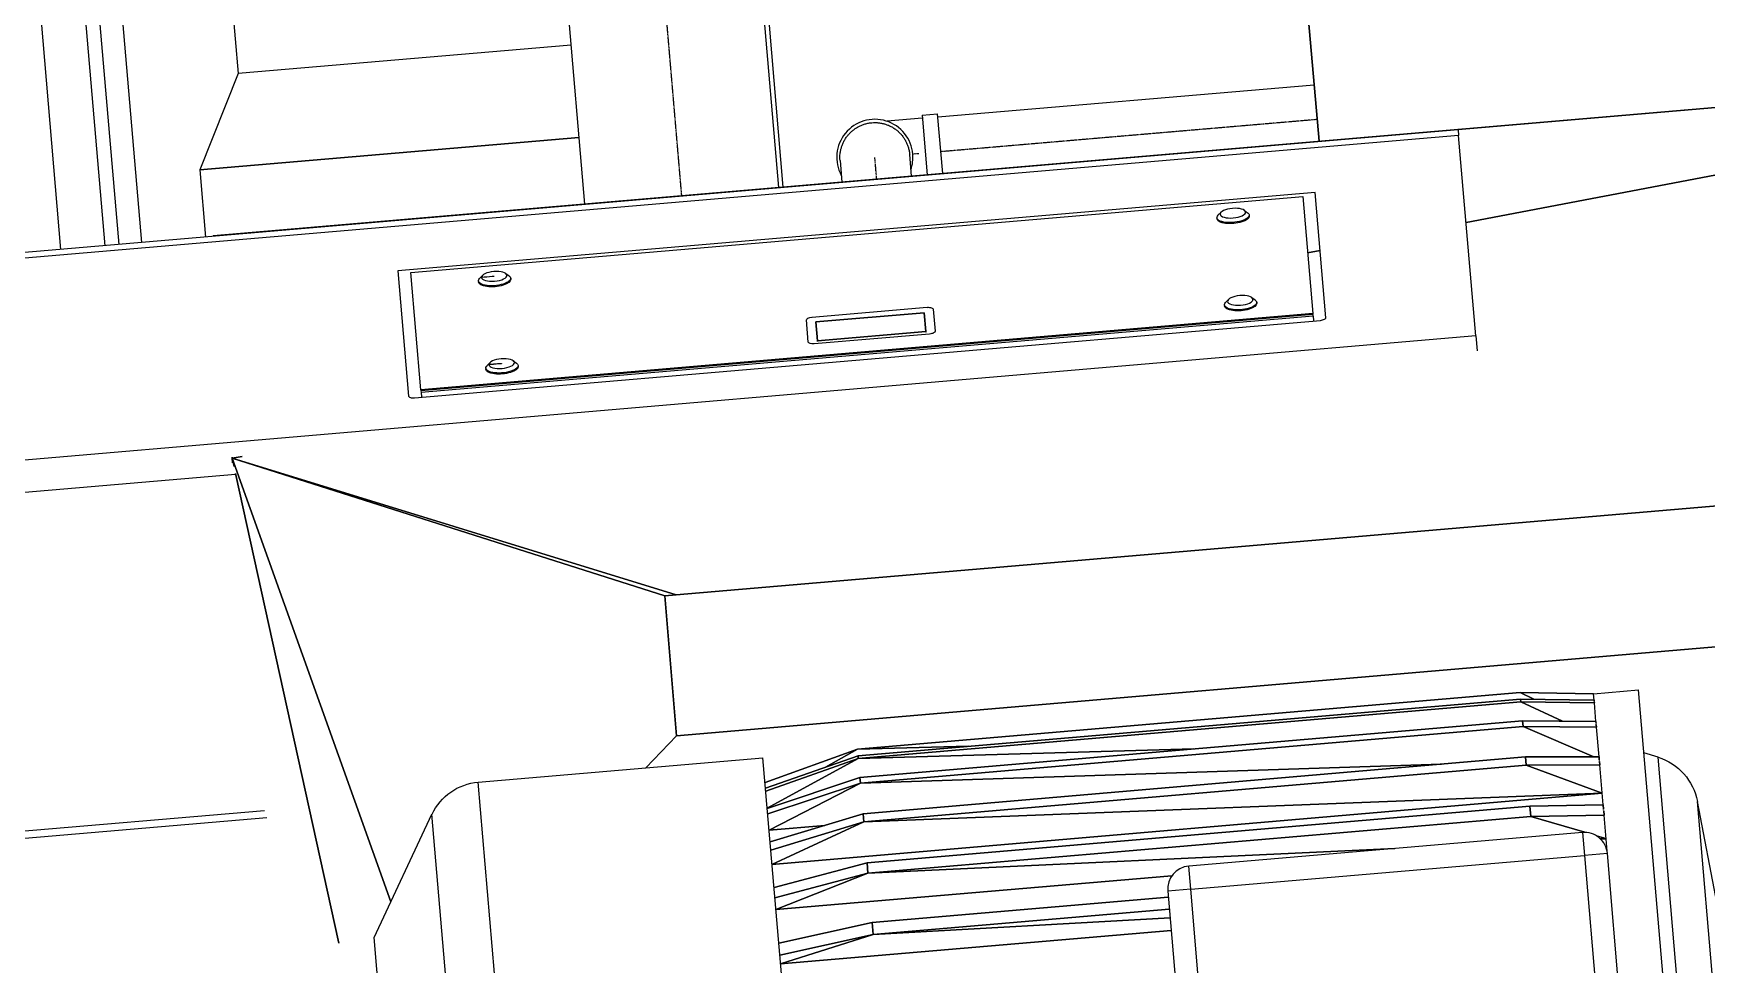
# Model space of a CAD drawing. Header units: millimetres. Extents: x 238021 to 250605, y -32596 to -9848.
# Drawn here: x 243410 to 244855, y -21965 to -21160 of the extents above; entities that cross this region are included whole.
import ezdxf

# ---------------------------------------------------------------- set-up
doc = ezdxf.new("R2010")
doc.units = ezdxf.units.MM
doc.header["$MEASUREMENT"] = 0
doc.linetypes.add('CENTER2', pattern=[1.125, 0.75, -0.125, 0.125, -0.125])
for name, color, linetype in [('Plan-150-SL-B4-241', 14, 'Continuous'), ('Plan-A-FLOR', 192, 'Continuous'), ('Plan-CENTER', 1, 'CENTER2'), ('Plan-JIB', 6, 'Continuous'), ('Plan-RE', 5, 'Continuous'), ('Plan-S-COLS', 52, 'Continuous')]:
    doc.layers.add(name, color=color, linetype=linetype)
doc.layers.add('Plan-PR-STEL-EQIP-PUMP_2_SEEPEX_BTVE70-24_100-18', color=7, linetype='Continuous', true_color=0x1111d0)
doc.layers.add('Plan-UCD756', color=7, linetype='Continuous', true_color=0xe7f0ff)

# ---------------------------------------------------------------- blocks, each defined once
blk = doc.blocks.new('*U336')
at = {"layer": 'Plan-PR-STEL-EQIP-PUMP_2_SEEPEX_BTVE70-24_100-18', "color": 0, "linetype": 'ByBlock', "lineweight": -2}
for p, q in [((243434.2, -21346.6), (243411.9, -21086.5)), ((243449.9, -21083.2), (243472.1, -21343.4)), ((243461.8, -21082.2), (243484.1, -21342.4)), ((243504.1, -21340.6), (243481.8, -21080.5)), ((244057.9, -21292.8), (244042.9, -21118.1)), ((243581.9, -21134.8), (243587.1, -21194.6)), ((243874.6, -21170), (243587.1, -21194.6)), ((243874.6, -21170), (243587.1, -21194.6)), ((243587.1, -21194.6), (243554, -21277.9)), ((243881.4, -21249.9), (243554, -21277.9)), ((243554, -21277.9), (243881.4, -21249.9)), ((243554, -21277.9), (243559, -21335.9))]:
    blk.add_line(p, q, dxfattribs=at)
blk = doc.blocks.new('*U354')
at = {"layer": 'Plan-JIB', "color": 0, "linetype": 'ByBlock', "lineweight": -2}
for p, q in [((242831.1, -21001.7), (243459.8, -20570.5)), ((243467.1, -20569.9), (243507.5, -20628.7)), ((242982.6, -20988.8), (243507.5, -20628.7)), ((242544.8, -21289.1), (242754.4, -21145.3)), ((242537.3, -21203.3), (242607, -21155.4))]:
    blk.add_line(p, q, dxfattribs=at)
blk = doc.blocks.new('*U358')
at = {"layer": 'Plan-150-SL-B4-241', "color": 0, "linetype": 'ByBlock', "lineweight": -2}
for p, q in [((244054, -21293.1), (244036.4, -21087.5)), ((243868.7, -21101.9), (243886.3, -21307.5))]:
    blk.add_line(p, q, dxfattribs=at)
at = {"layer": 'Plan-150-SL-B4-241', "color": 0, "linetype": 'ByBlock', "lineweight": -2, "extrusion": (0, 0, -1)}
blk.add_arc((-243952.6, -21094.7), 84.1, 355.1064, 35.3705, dxfattribs=at)
at = {"layer": 'Plan-150-SL-B4-241', "color": 0, "linetype": 'ByBlock', "lineweight": -2, "extrusion": (0, -1.20011e-30, -1)}
blk.add_arc((-243952.6, -21094.7), 84.1, 137.0231, 175.1064, dxfattribs=at)
at = {"layer": 'Plan-CENTER'}
blk.add_line((243970.2, -21300.3), (243952.6, -21094.7), dxfattribs=at)
blk = doc.blocks.new('*U360')
at = {"layer": 'Plan-S-COLS', "color": 0, "linetype": 'ByBlock', "lineweight": -2}
for p, q in [((245306.2, -20926.6), (245494.3, -20910.1)), ((245494.3, -20910.1), (245494.3, -20910.1)), ((244498.1, -20997.3), (245260.9, -20930.5)), ((244520.5, -21253.2), (244498.1, -20997.3))]:
    blk.add_line(p, q, dxfattribs=at)
blk = doc.blocks.new('*U361')
at = {"layer": 'Plan-A-FLOR', "color": 0, "linetype": 'ByBlock', "lineweight": -2}
for p, q in [((245494.4, -20910.1), (245306.2, -20926.6)), ((245642.4, -22601.9), (245494.4, -20910.1)), ((245266.3, -20930.1), (244498.2, -20997.3)), ((244498.2, -20997.3), (244520.6, -21253.2))]:
    blk.add_line(p, q, dxfattribs=at)
blk = doc.blocks.new('*U365')
at = {"layer": 'Plan-CENTER'}
blk.add_line((244138.5, -21285.9), (244136.9, -21267.1), dxfattribs=at)
at = {"layer": 'Plan-RE', "color": 0, "linetype": 'ByBlock', "lineweight": -2}
for p, q in [((244106.9, -21269.8), (244108.5, -21288.5)), ((244168.6, -21283.3), (244167, -21264.6))]:
    blk.add_line(p, q, dxfattribs=at)
for start, end in [(4.8936, 208.4501), (341.3372, 4.8936)]:
    blk.add_arc((244136.9, -21267.1), 32.9, start, end, dxfattribs=at)
blk.add_open_spline([(244106.9, -21269.8), (244106.8, -21268.8), (244106.8, -21267.9), (244106.8, -21265.9), (244106.8, -21264.9), (244107.1, -21262.8), (244107.2, -21261.8), (244107.7, -21259.9), (244107.9, -21258.9), (244108.5, -21257.2), (244108.8, -21256.3), (244109.6, -21254.4), (244110, -21253.5), (244111, -21251.7), (244111.5, -21250.9), (244112.7, -21249.2), (244113.3, -21248.5), (244114.5, -21247), (244115.1, -21246.3), (244116.6, -21244.9), (244117.3, -21244.2), (244118.9, -21243), (244119.7, -21242.4), (244121.4, -21241.3), (244122.2, -21240.8), (244123.9, -21240), (244124.8, -21239.6), (244126.6, -21238.8), (244127.6, -21238.5), (244129.5, -21237.9), (244130.5, -21237.7), (244132.5, -21237.3), (244133.4, -21237.2), (244134.4, -21237.1), (244135.3, -21237), (244136.3, -21237), (244138.3, -21237), (244139.3, -21237.1), (244141.3, -21237.3), (244142.3, -21237.5), (244144.2, -21237.9), (244145.2, -21238.1), (244146.9, -21238.7), (244147.9, -21239), (244149.7, -21239.8), (244150.6, -21240.3), (244152.4, -21241.2), (244153.2, -21241.8), (244154.9, -21242.9), (244155.7, -21243.5), (244157.1, -21244.7), (244157.8, -21245.4), (244159.2, -21246.8), (244159.9, -21247.5), (244161.1, -21249.1), (244161.7, -21250), (244162.8, -21251.6), (244163.3, -21252.5), (244164.1, -21254.1), (244164.6, -21255), (244165.3, -21256.9), (244165.6, -21257.8), (244166.2, -21259.8), (244166.4, -21260.8), (244166.8, -21262.7), (244166.9, -21263.7), (244167, -21264.6)], degree=3, knots=[134.217306, 134.217306, 134.217306, 134.217306, 137.014324, 137.014324, 139.811342, 139.811342, 142.608361, 142.608361, 145.405379, 145.405379, 148.199073, 148.199073, 150.992766, 150.992766, 153.78646, 153.78646, 156.580153, 156.580153, 159.372101, 159.372101, 162.164048, 162.164048, 164.955995, 164.955995, 167.747942, 167.747942, 170.538979, 170.538979, 173.330015, 173.330015, 176.121052, 176.121052, 178.912089, 178.912089, 178.912089, 181.703125, 181.703125, 184.494162, 184.494162, 187.285198, 187.285198, 190.076235, 190.076235, 192.868182, 192.868182, 195.660129, 195.660129, 198.452076, 198.452076, 201.244024, 201.244024, 204.037717, 204.037717, 206.831411, 206.831411, 209.625104, 209.625104, 212.418798, 212.418798, 215.215816, 215.215816, 218.012835, 218.012835, 220.809853, 220.809853, 223.606871, 223.606871, 223.606871, 223.606871], dxfattribs=at)
blk = doc.blocks.new('*U366')
at = {"layer": 'Plan-CENTER'}
blk.add_line((244174.9, -21263.9), (244169.7, -21264.3), dxfattribs=at)
at = {"layer": 'Plan-RE', "color": 0, "linetype": 'ByBlock', "lineweight": -2}
for p, q in [((244177.9, -21233.3), (244147.5, -21235.9)), ((244177.7, -21230.6), (244191.1, -21229.5)), ((244177.7, -21230.6), (244182.1, -21282.2)), ((244195.5, -21281), (244191.1, -21229.5))]:
    blk.add_line(p, q, dxfattribs=at)
blk = doc.blocks.new('*U368')
at = {"layer": 'Plan-CENTER'}
blk.add_line((244518.8, -21234.4), (244193.9, -21262.2), dxfattribs=at)
at = {"layer": 'Plan-RE', "color": 0, "linetype": 'ByBlock', "lineweight": -2}
for p, q in [((245525.9, -21117.9), (245531.5, -21117.4)), ((245531.5, -21117.4), (245534.1, -21147.5)), ((245534.1, -21147.5), (245534.2, -21149)), ((244191.3, -21232.2), (244516.2, -21204.4))]:
    blk.add_line(p, q, dxfattribs=at)
blk = doc.blocks.new('*U369')
at = {"layer": 'Plan-UCD756', "color": 0, "linetype": 'ByBlock', "lineweight": -2}
for p, q in [((243565.6, -21335), (245416.1, -21176.5)), ((245416.1, -21176.5), (243565.6, -21335)), ((245416.1, -21176.5), (244640.5, -21242.9)), ((244640.5, -21242.9), (245416.1, -21176.5)), ((244647.4, -21323.5), (245416.1, -21176.5)), ((245416.1, -21176.5), (244647.4, -21323.5)), ((244640.5, -21243.3), (240661.1, -21584.1)), ((244640.9, -21248.1), (240661.5, -21588.8)), ((244640.5, -21243.3), (244640.9, -21248.1)), ((244655.8, -21421.4), (244640.9, -21248.1)), ((244517.2, -21297.3), (243725.1, -21365.1)), ((243736.2, -21366.7), (244506.4, -21300.8)), ((244506.4, -21300.8), (244515.1, -21402.1)), ((244526.4, -21405.6), (244517.2, -21297.3)), ((244432.2, -21319.3), (244432.3, -21320.2)), ((244435.8, -21314.5), (244433.2, -21317.1)), ((244455.8, -21312.8), (244458.8, -21314.9)), ((244460.1, -21316.9), (244460.2, -21317.8)), ((243565.7, -21335.4), (243565.6, -21335)), ((243565.6, -21335), (243565.7, -21335.4)), ((244510.6, -21349.6), (244521.5, -21347.5)), ((244521.5, -21347.5), (244510.6, -21349.6)), ((243725.1, -21365.1), (243734.3, -21473.4)), ((243744.9, -21468), (243736.2, -21366.7)), ((243794.6, -21373.9), (243794.6, -21374.8)), ((243798.1, -21369.1), (243795.6, -21371.7)), ((243818.2, -21367.4), (243821.1, -21369.5)), ((243822.5, -21371.5), (243822.5, -21372.4)), ((244442.2, -21389.9), (244439.7, -21392.5)), ((244462.3, -21388.2), (244465.2, -21390.3)), ((244466.6, -21392.3), (244466.7, -21393.2)), ((243739.5, -21474.9), (244521.6, -21407.9)), ((244515.1, -21402.1), (243744.9, -21468)), ((244515.2, -21403), (243745, -21468.9)), ((244515.2, -21403), (243745, -21468.9)), ((243745.1, -21469.9), (244515.3, -21404)), ((244079.4, -21426.7), (244077.8, -21407.6)), ((244082.6, -21405.2), (244182.2, -21396.6)), ((244082.6, -21405.7), (244082.6, -21405.2)), ((244086, -21409.3), (244179.6, -21401.3)), ((244179.6, -21401.3), (244086, -21409.3)), ((244179.6, -21401.3), (244181, -21417.6)), ((244181, -21417.6), (244179.6, -21401.3)), ((244182.3, -21397.2), (244182.2, -21396.6)), ((244187.4, -21398.2), (244189, -21417.3)), ((244438.7, -21394.7), (244438.8, -21395.6)), ((244515.1, -21402.1), (244515.2, -21403)), ((244515.3, -21404), (244515.2, -21403)), ((244515.3, -21404), (244515.6, -21408.4)), ((244655.8, -21421.4), (240676.3, -21762.1)), ((244184.2, -21419.8), (244084.6, -21428.3)), ((244087.4, -21425.6), (244086, -21409.3)), ((244086, -21409.3), (244087.4, -21425.6)), ((244181, -21417.6), (244087.4, -21425.6)), ((244087.4, -21425.6), (244181, -21417.6)), ((244181, -21417.6), (244181.1, -21418.1)), ((244181.1, -21418.1), (244181, -21417.6)), ((244655.8, -21421.4), (244656.9, -21434.2)), ((244087.4, -21426.1), (244087.4, -21425.6)), ((244087.4, -21425.6), (244087.4, -21426.1)), ((243801, -21449.3), (243801.1, -21450.2)), ((243804.6, -21444.5), (243802, -21447.1)), ((243824.6, -21442.8), (243827.5, -21444.9)), ((243828.9, -21446.9), (243829, -21447.8)), ((243744.9, -21468), (243745, -21468.9)), ((243745, -21468.9), (243745.1, -21469.9)), ((243745.1, -21469.9), (243745.5, -21474.4)), ((243582.1, -21527.1), (243582, -21526.2)), ((243582, -21526.2), (243582.1, -21527.1)), ((243582.1, -21527.1), (243590.7, -21525.5)), ((243590.7, -21525.5), (243582.1, -21527.1)), ((243582.4, -21531), (243582.1, -21527.1)), ((243582.1, -21527.1), (243965.3, -21645)), ((243582.1, -21527.1), (243583.6, -21534.1)), ((243719.1, -21910.3), (243582.1, -21527.1)), ((243582.1, -21527.1), (243582.4, -21531)), ((243583.6, -21534.1), (243582.1, -21527.1)), ((243955.5, -21645.9), (243582.1, -21527.1)), ((243582.1, -21527.1), (243719.1, -21910.3)), ((243965.3, -21645), (243582.1, -21527.1)), ((243582.1, -21527.1), (243955.5, -21645.9)), ((243585, -21541), (240678.7, -21789.8)), ((243585, -21540.2), (243674.1, -21946.2)), ((243674.1, -21946.2), (243585, -21540.2)), ((243965.3, -21645), (244881.2, -21566.6)), ((244881.2, -21566.6), (243965.3, -21645)), ((243965.3, -21645), (243955.5, -21645.9)), ((243955.5, -21645.9), (243965.3, -21645)), ((243965.8, -21766.8), (243955.5, -21645.9)), ((243955.5, -21645.9), (243965.8, -21766.8)), ((244891.6, -21687.5), (243965.8, -21766.8)), ((243965.8, -21766.8), (244891.6, -21687.5)), ((244694.1, -21729.5), (244121.9, -21778.5)), ((244121.9, -21778.5), (244694.1, -21729.5)), ((244122.4, -21784.1), (244694.5, -21735.1)), ((244694.5, -21735.1), (244122.4, -21784.1)), ((244694.8, -21737.6), (244122.6, -21786.5)), ((244122.6, -21786.5), (244694.8, -21737.6)), ((244706, -21735.2), (244694.1, -21729.5)), ((244694.1, -21729.5), (244706, -21735.2)), ((244757.5, -21730.6), (244694.1, -21729.5)), ((244694.1, -21729.5), (244757.5, -21730.6)), ((244694.5, -21735.1), (244758, -21736)), ((244694.8, -21737.6), (244694.5, -21735.1)), ((244758, -21736), (244694.5, -21735.1)), ((244694.5, -21735.1), (244694.8, -21737.6)), ((244730.6, -21754.2), (244694.8, -21737.6)), ((244694.8, -21737.6), (244730.6, -21754.2)), ((244758.2, -21738.5), (244694.8, -21737.6)), ((244694.8, -21737.6), (244758.2, -21738.5)), ((244757.5, -21730.6), (244796.3, -21727.3)), ((244757.5, -21730.7), (244757.5, -21730.6)), ((244757.5, -21730.6), (244757.5, -21730.7)), ((244757.5, -21730.6), (244757.5, -21730.6)), ((244758, -21736), (244757.5, -21730.7)), ((244758.1, -21737), (244758, -21736)), ((244758, -21736), (244758.1, -21737)), ((244758.1, -21737.3), (244758.1, -21737.2)), ((244758.2, -21738.5), (244758.1, -21737.5)), ((244758.1, -21737.5), (244758.2, -21738.5)), ((244758.2, -21738.5), (244758.2, -21738.5)), ((244758.2, -21738.5), (244758.2, -21738.5)), ((244759.5, -21754.4), (244758.2, -21738.5)), ((244848.3, -22334.1), (244796.3, -21727.3)), ((244124, -21802.9), (244696.2, -21753.9)), ((244696.2, -21753.9), (244124, -21802.9)), ((244696.2, -21753.9), (244759.5, -21754.4)), ((244696.6, -21758.8), (244696.2, -21753.9)), ((244759.5, -21754.4), (244696.2, -21753.9)), ((244696.2, -21753.9), (244696.6, -21758.8)), ((244759.7, -21756.4), (244759.5, -21754.4)), ((244759.5, -21754.4), (244759.7, -21756.4)), ((243939.1, -21794.5), (243965.8, -21766.8)), ((243965.8, -21766.8), (243939.1, -21794.5)), ((244696.6, -21758.8), (244124.4, -21807.8)), ((244124.4, -21807.8), (244696.6, -21758.8)), ((244757.8, -21785.1), (244696.6, -21758.8)), ((244696.6, -21758.8), (244757.8, -21785.1)), ((244760, -21759.3), (244696.6, -21758.8)), ((244696.6, -21758.8), (244760, -21759.3)), ((244759.7, -21757), (244759.7, -21756.7)), ((244760, -21759.3), (244759.8, -21757.3)), ((244759.8, -21757.3), (244760, -21759.3)), ((244762.2, -21785), (244759.9, -21759.3)), ((244760, -21759.3), (244760, -21759.3)), ((244760, -21759.3), (244760, -21759.3)), ((244121.9, -21778.5), (244042.1, -21807.1)), ((244042.1, -21807.1), (244121.9, -21778.5)), ((244121.9, -21778.5), (244094.3, -21793.9)), ((244094.3, -21793.9), (244121.9, -21778.5)), ((244217.8, -21775.9), (244121.9, -21778.5)), ((244121.9, -21778.5), (244217.8, -21775.9)), ((244412.3, -21778.2), (244122.6, -21786.5)), ((244122.6, -21786.5), (244412.3, -21778.2)), ((244813.2, -21785.4), (244801, -21781.6)), ((243794.4, -21806.9), (244040.3, -21785.9)), ((244093.3, -22404.9), (244040.3, -21785.9)), ((244042.5, -21812.1), (244122.4, -21784.1)), ((244122.4, -21784.1), (244042.5, -21812.1)), ((244122.6, -21786.5), (244042.7, -21814.6)), ((244042.7, -21814.6), (244122.6, -21786.5)), ((244122.6, -21786.5), (244044, -21829.5)), ((244044, -21829.5), (244122.6, -21786.5)), ((244122.6, -21786.5), (244122.4, -21784.1)), ((244122.4, -21784.1), (244122.6, -21786.5)), ((244626.1, -21791.4), (244124.4, -21807.8)), ((244124.4, -21807.8), (244626.1, -21791.4)), ((244126.7, -21834.2), (244698.8, -21785.2)), ((244698.8, -21785.2), (244126.7, -21834.2)), ((244699.4, -21792.2), (244127.3, -21841.2)), ((244127.3, -21841.2), (244699.4, -21792.2)), ((244698.8, -21785.2), (244762.2, -21785)), ((244762.2, -21785), (244698.8, -21785.2)), ((244699.4, -21792.2), (244698.8, -21785.2)), ((244698.8, -21785.2), (244699.4, -21792.2)), ((244762.8, -21792.1), (244699.4, -21792.2)), ((244699.4, -21792.2), (244762.8, -21792.1)), ((244764.9, -21816.6), (244699.4, -21792.2)), ((244699.4, -21792.2), (244764.9, -21816.6)), ((244762.4, -21787.9), (244762.2, -21785)), ((244762.2, -21785), (244762.4, -21787.9)), ((244762.5, -21788.7), (244762.4, -21788.4)), ((244762.8, -21792.1), (244762.5, -21789.2)), ((244762.5, -21789.2), (244762.8, -21792.1)), ((244762.8, -21792.1), (244762.8, -21792.1)), ((244762.8, -21792.1), (244762.8, -21792.1)), ((244765.7, -21826.6), (244762.8, -21792.1)), ((244855, -22274), (244813.2, -21785.4)), ((243847.4, -22426), (243794.4, -21806.9)), ((244044, -21829.6), (244124, -21802.9)), ((244124, -21802.9), (244044, -21829.6)), ((244124.4, -21807.8), (244044.4, -21834.4)), ((244044.4, -21834.4), (244124.4, -21807.8)), ((244124.4, -21807.8), (244045.6, -21848.4)), ((244045.6, -21848.4), (244124.4, -21807.8)), ((244124.4, -21807.8), (244124, -21802.9)), ((244124, -21802.9), (244124.4, -21807.8)), ((244048.1, -21878), (244764.9, -21816.6)), ((244764.9, -21816.6), (244048.1, -21878)), ((244764.9, -21816.6), (244127.3, -21841.2)), ((244127.3, -21841.2), (244764.9, -21816.6)), ((244702.5, -21827.6), (244765.7, -21826.6)), ((244765.7, -21826.6), (244702.5, -21827.6)), ((244766, -21830.2), (244765.7, -21826.6)), ((244765.7, -21826.6), (244766, -21830.2)), ((244882, -22230.5), (244847.2, -21823.6)), ((244864.2, -21912.4), (244847.2, -21823.6)), ((243609.9, -21831.6), (240703.6, -22080.4)), ((243611.9, -21837.8), (240704.1, -22086.7)), ((243704.6, -21941.2), (243754.5, -21834.7)), ((243803.4, -22405.4), (243754.5, -21834.7)), ((244044, -21829.5), (244044.1, -21829.5)), ((244044.1, -21829.5), (244044, -21829.5)), ((244046.5, -21858.6), (244126.7, -21834.2)), ((244126.7, -21834.2), (244046.5, -21858.6)), ((244127.3, -21841.2), (244047.1, -21865.7)), ((244047.1, -21865.7), (244127.3, -21841.2)), ((244127.3, -21841.2), (244048.1, -21878)), ((244048.1, -21878), (244127.3, -21841.2)), ((244127.3, -21841.2), (244126.7, -21834.2)), ((244126.7, -21834.2), (244127.3, -21841.2)), ((244130.3, -21876.6), (244702.5, -21827.6)), ((244702.5, -21827.6), (244130.3, -21876.6)), ((244703.2, -21836.5), (244131, -21885.5)), ((244131, -21885.5), (244703.2, -21836.5)), ((244703.2, -21836.5), (244702.5, -21827.6)), ((244702.5, -21827.6), (244703.2, -21836.5)), ((244766.5, -21835.4), (244703.2, -21836.5)), ((244703.2, -21836.5), (244766.5, -21835.4)), ((244749.9, -21850.3), (244703.2, -21836.5)), ((244703.2, -21836.5), (244749.9, -21850.3)), ((244766.1, -21831.2), (244766.1, -21830.8)), ((244766.5, -21835.4), (244766.2, -21831.8)), ((244766.2, -21831.8), (244766.5, -21835.4)), ((244766.5, -21835.5), (244766.5, -21835.4)), ((244766.5, -21835.4), (244766.5, -21835.5)), ((244769.1, -21866.7), (244766.5, -21835.5)), ((244045.6, -21848.4), (244093.6, -21844.3)), ((244093.6, -21844.3), (244045.6, -21848.4)), ((244747.8, -21850.4), (244408, -21879.5)), ((244747.8, -21850.4), (244749.5, -21870.3)), ((244768.2, -21855.7), (244760, -21853.3)), ((244760, -21853.3), (244768.2, -21855.7)), ((244768.2, -21855.8), (244763.4, -21856)), ((244763.4, -21856), (244768.2, -21855.8)), ((244763.6, -21856.2), (244768.2, -21855.8)), ((244768.2, -21855.8), (244763.6, -21856.2)), ((244585.8, -21864.3), (244131, -21885.5)), ((244131, -21885.5), (244585.8, -21864.3)), ((244409.7, -21899.4), (244749.5, -21870.3)), ((244769.4, -21868.6), (244749.5, -21870.3)), ((244749.5, -21870.3), (244777.8, -22201.1)), ((244797.7, -22199.4), (244769.4, -21868.6)), ((244049.9, -21898), (244130.3, -21876.6)), ((244130.3, -21876.6), (244049.9, -21898)), ((244131, -21885.5), (244130.3, -21876.6)), ((244130.3, -21876.6), (244131, -21885.5)), ((244409.7, -21899.4), (244408, -21879.5)), ((244131, -21885.5), (244050.6, -21906.9)), ((244050.6, -21906.9), (244131, -21885.5)), ((244131, -21885.5), (244051.5, -21917.1)), ((244051.5, -21917.1), (244131, -21885.5)), ((244051.5, -21917.1), (244393.4, -21887.8)), ((244393.4, -21887.8), (244051.5, -21917.1)), ((244409.7, -21899.4), (244389.8, -21901.1)), ((244438, -22230.2), (244409.7, -21899.4)), ((244134.7, -21928.3), (244390.2, -21906.4)), ((244390.2, -21906.4), (244134.7, -21928.3)), ((244389.8, -21901.1), (244418.1, -22231.9)), ((244054, -21946.1), (244134.7, -21928.3)), ((244134.7, -21928.3), (244054, -21946.1)), ((244135.6, -21938.6), (244134.7, -21928.3)), ((244134.7, -21928.3), (244135.6, -21938.6)), ((244391.1, -21916.8), (244135.6, -21938.6)), ((244135.6, -21938.6), (244391.1, -21916.8)), ((244391.8, -21924.2), (244135.6, -21938.6)), ((244135.6, -21938.6), (244391.8, -21924.2)), ((243736.1, -22308.9), (243704.6, -21941.2)), ((244135.6, -21938.6), (244054.9, -21956.4)), ((244054.9, -21956.4), (244135.6, -21938.6)), ((244055.5, -21964), (244392.7, -21935.2)), ((244392.7, -21935.2), (244055.5, -21964)), ((244135.6, -21938.6), (244055.5, -21964)), ((244055.5, -21964), (244135.6, -21938.6))]:
    blk.add_line(p, q, dxfattribs=at)
at = {"layer": 'Plan-UCD756', "color": 0, "linetype": 'ByBlock', "lineweight": -2, "extrusion": (0, 0, -1)}
for centre, radius, start, end in [((-244798.1, -21833.1), 50, 107.6071, 169.1064), ((-243798.5, -21855.3), 48.5, 25.1064, 85.1064)]:
    blk.add_arc(centre, radius, start, end, dxfattribs=at)
at = {"layer": 'Plan-UCD756', "color": 0, "linetype": 'ByBlock', "lineweight": -2}
for centre, start, end in [((244749.5, -21870.3), 4.8936, 94.8936), ((244409.7, -21899.4), 94.8936, 184.8936)]:
    blk.add_arc(centre, 20, start, end, dxfattribs=at)
at = {"layer": 'Plan-UCD756', "color": 0, "linetype": 'ByBlock', "lineweight": -2, "extrusion": (-2.88946e-17, 3.37481e-16, -1)}
for centre, start_param, end_param in [((244446.2, -21318.1), 0, 3.557742), ((244446.2, -21318.1), 0, 3.557742), ((243808.5, -21372.7), 5.867036, 6.283185), ((243808.5, -21372.7), 5.867036, 6.283185), ((244452.6, -21393.5), 5.867036, 6.283185), ((243815, -21448.1), 0, 3.557742)]:
    blk.add_ellipse(centre, major_axis=(13.9, 1.2), ratio=0.374607, start_param=start_param, end_param=end_param, dxfattribs=at)
at = {"layer": 'Plan-UCD756', "color": 0, "linetype": 'ByBlock', "lineweight": -2, "extrusion": (0, 0, -1)}
for centre, major_axis, ratio, start_param, end_param in [((244446.3, -21319), (13.9, 1.2), 0.374607, 0, 3.141593), ((244446, -21315.4), (0.0000867, 0.0000074), 0.374607, 0, 6.283185), ((244446.2, -21318.1), (13.9, 1.2), 0.374607, 5.867036, 6.283185), ((244446.2, -21318.1), (13.9, 1.2), 0.374607, 5.867036, 6.283185), ((243808.5, -21372.7), (13.9, 1.2), 0.374607, 0, 3.557742), ((243808.5, -21372.7), (13.9, 1.2), 0.374607, 0, 3.557742), ((243808.3, -21369.9), (0.0000867, 0.0000074), 0.374607, 0, 6.283185), ((244452.6, -21393.5), (13.9, 1.2), 0.374607, 0, 3.557742), ((244452.6, -21393.5), (13.9, 1.2), 0.374607, 0, 3.557742), ((244452.4, -21390.7), (0.0000867, 0.0000074), 0.374607, 0, 6.283185), ((244452.6, -21393.5), (13.9, 1.2), 0.374607, 5.867036, 6.283185), ((244082.8, -21407.2), (-4.98, -0.43), 0.404209, 0, 1.570796), ((244182.4, -21398.7), (-4.98, -0.43), 0.404209, 1.570796, 3.141593), ((244184, -21417.7), (-4.98, -0.43), 0.404209, -3.141593, -1.570796), ((244084.4, -21426.3), (-4.98, -0.43), 0.404209, 4.712389, 6.283185), ((243815, -21448.1), (13.9, 1.2), 0.374607, 0, 3.557742), ((243814.7, -21445.3), (0.0000867, 0.0000074), 0.374607, 0, 6.283185), ((243815, -21448.1), (13.9, 1.2), 0.374607, 5.867036, 6.283185)]:
    blk.add_ellipse(centre, major_axis=major_axis, ratio=ratio, start_param=start_param, end_param=end_param, dxfattribs=at)
for centre in [(244446, -21315.3), (244446, -21315.3), (243808.3, -21369.9), (243808.3, -21369.9), (244452.4, -21390.7), (244452.4, -21390.7), (243814.7, -21445.3), (243814.7, -21445.3)]:
    blk.add_ellipse(centre, major_axis=(11, 0.9), ratio=0.374607, dxfattribs=at)
at = {"layer": 'Plan-UCD756', "color": 0, "linetype": 'ByBlock', "lineweight": -2, "extrusion": (-2.8894e-17, 3.37474e-16, -1)}
for centre in [(243808.6, -21373.6), (243815, -21449)]:
    blk.add_ellipse(centre, major_axis=(13.9, 1.2), ratio=0.374607, start_param=0, end_param=3.141593, dxfattribs=at)
at = {"layer": 'Plan-UCD756', "color": 0, "linetype": 'ByBlock', "lineweight": -2, "extrusion": (2.8894e-17, -3.37474e-16, -1)}
blk.add_ellipse((244452.7, -21394.4), major_axis=(13.9, 1.2), ratio=0.374607, start_param=0, end_param=3.141593, dxfattribs=at)
at = {"layer": 'Plan-UCD756', "color": 0, "linetype": 'ByBlock', "lineweight": -2, "extrusion": (2.88946e-17, -3.37481e-16, -1)}
blk.add_ellipse((243815, -21448.1), major_axis=(13.9, 1.2), ratio=0.374607, start_param=5.867036, end_param=6.283185, dxfattribs=at)
at = {"layer": 'Plan-UCD756', "color": 0, "linetype": 'ByBlock', "lineweight": -2}
for points, knots in [([(243808.3, -21369.9), (243808.2, -21370), (243808.2, -21370), (243808.2, -21370), (243807.8, -21370), (243807.5, -21370), (243807.2, -21370), (243807.2, -21370), (243807.2, -21370), (243807.1, -21370), (243807.1, -21370), (243807.1, -21370), (243807.1, -21370), (243807.1, -21370), (243807.1, -21370), (243807.1, -21370), (243807.1, -21370.1), (243807.1, -21370.1), (243807.1, -21370.1), (243807.1, -21370.1), (243807.1, -21370.1), (243807.1, -21370.1), (243807.1, -21370.1), (243807, -21370.1), (243807, -21370.1), (243807, -21370.1), (243807, -21370.1), (243807, -21370.1), (243807, -21370.1), (243807, -21370.1), (243807, -21370.1), (243807, -21370.1), (243807, -21370.1), (243807, -21370.1), (243807, -21370.1), (243807, -21370.1), (243807, -21370.1), (243807, -21370.1), (243806.9, -21370.1), (243806.9, -21370.1), (243806.9, -21370.1), (243806.9, -21370.1), (243806.9, -21370.1), (243806.9, -21370.1), (243806.9, -21370.1), (243806.9, -21370.1), (243806.9, -21370.1), (243806.9, -21370.1), (243806.9, -21370.1), (243806.9, -21370.1), (243806.9, -21370.1), (243806.9, -21370.1), (243806.8, -21370.1), (243806.8, -21370.1), (243806.8, -21370.1), (243806.8, -21370.1), (243806.8, -21370.1), (243806.8, -21370.1), (243806.8, -21370.1), (243806.8, -21370.1), (243806.8, -21370.1), (243806.8, -21370.1), (243806.8, -21370.1), (243806.8, -21370.1), (243806.8, -21370.1), (243806.8, -21370.1), (243806.8, -21370.1), (243806.7, -21370.1), (243806.7, -21370.1), (243806.7, -21370.1), (243806.7, -21370.1), (243806.7, -21370.1), (243806.7, -21370.1), (243806.7, -21370.1), (243806.7, -21370.1), (243806.7, -21370.1), (243806.7, -21370.1), (243806.7, -21370.1), (243806.7, -21370.1), (243806.7, -21370.1), (243806.7, -21370.1), (243806.6, -21370.1), (243806.6, -21370.1), (243806.6, -21370.1), (243806.6, -21370.1), (243806.6, -21370.1), (243806.6, -21370.1), (243806.6, -21370.1), (243806.6, -21370.1), (243806.6, -21370.1), (243806.6, -21370.1), (243806.6, -21370.1), (243806.6, -21370.1), (243806.6, -21370.1), (243806.6, -21370.1), (243806.6, -21370.1), (243806.5, -21370.1), (243806.5, -21370.1), (243806.5, -21370.1), (243806.5, -21370.1), (243806.5, -21370.1), (243806.5, -21370.1), (243806.5, -21370.1), (243806.5, -21370.1), (243806.5, -21370.1), (243806.5, -21370.1), (243803.4, -21370.4), (243800.4, -21370.6), (243797.3, -21370.9)], [-0.999984, -0.999984, -0.999984, -0.999984, -0.980699, -0.980699, -0.980699, -0.797285, -0.797285, -0.797285, -0.793557, -0.793557, -0.793557, -0.789826, -0.789826, -0.789826, -0.786093, -0.786093, -0.786093, -0.782358, -0.782358, -0.782358, -0.778621, -0.778621, -0.778621, -0.774882, -0.774882, -0.774882, -0.771141, -0.771141, -0.771141, -0.767398, -0.767398, -0.767398, -0.763652, -0.763652, -0.763652, -0.759905, -0.759905, -0.759905, -0.756156, -0.756156, -0.756156, -0.752404, -0.752404, -0.752404, -0.74865, -0.74865, -0.74865, -0.744895, -0.744895, -0.744895, -0.741137, -0.741137, -0.741137, -0.737376, -0.737376, -0.737376, -0.733614, -0.733614, -0.733614, -0.729849, -0.729849, -0.729849, -0.726081, -0.726081, -0.726081, -0.722312, -0.722312, -0.722312, -0.718539, -0.718539, -0.718539, -0.714765, -0.714765, -0.714765, -0.710987, -0.710987, -0.710987, -0.707207, -0.707207, -0.707207, -0.703424, -0.703424, -0.703424, -0.699638, -0.699638, -0.699638, -0.695849, -0.695849, -0.695849, -0.692058, -0.692058, -0.692058, -0.688263, -0.688263, -0.688263, -0.684464, -0.684464, -0.684464, -0.680662, -0.680662, -0.680662, -0.676857, -0.676857, -0.676857, -0.673048, -0.673048, -0.673048, 1.000016, 1.000016, 1.000016, 1.000016]), ([(244521.6, -21407.9), (244522.3, -21407.8), (244522.9, -21407.7), (244524.2, -21407.4), (244524.7, -21407.2), (244525.6, -21406.8), (244525.9, -21406.6), (244526.4, -21406.1), (244526.5, -21405.9), (244526.4, -21405.6)], [-0.6593221, -0.6593221, -0.6593221, -0.6593221, -0.5242396, -0.5242396, -0.3773226, -0.3773226, -0.1986373, -0.1986373, 0, 0, 0, 0]), ([(243814.7, -21445.3), (243814.7, -21445.3), (243814.7, -21445.3), (243814.7, -21445.3), (243814.6, -21445.3), (243814.5, -21445.4), (243814.4, -21445.4), (243813, -21445.5), (243811.5, -21445.6), (243810, -21445.7), (243810, -21445.7), (243810, -21445.7), (243810, -21445.7), (243809.9, -21445.7), (243809.9, -21445.8), (243809.9, -21445.8), (243809.9, -21445.8), (243809.9, -21445.8), (243809.9, -21445.8), (243809.9, -21445.8), (243809.8, -21445.8), (243809.8, -21445.8), (243809.8, -21445.8), (243809.8, -21445.8), (243809.8, -21445.8), (243809.8, -21445.8), (243809.8, -21445.8), (243809.7, -21445.8), (243809.7, -21445.8), (243809.7, -21445.8), (243809.7, -21445.8), (243809.7, -21445.8), (243809.7, -21445.8), (243809.7, -21445.8), (243809.6, -21445.8), (243809.6, -21445.8), (243809.6, -21445.8), (243809.6, -21445.8), (243809.6, -21445.8), (243809.6, -21445.8), (243809.6, -21445.8), (243809.5, -21445.8), (243809.5, -21445.8), (243809.5, -21445.8), (243809.5, -21445.8), (243809.5, -21445.8), (243809.5, -21445.8), (243809.5, -21445.8), (243809.4, -21445.8), (243809.4, -21445.8), (243809.4, -21445.8), (243809.4, -21445.8), (243809.4, -21445.8), (243809.4, -21445.8), (243809.4, -21445.8), (243809.3, -21445.8), (243809.3, -21445.8), (243809.3, -21445.8), (243809.3, -21445.8), (243809.3, -21445.8), (243809.3, -21445.8), (243809.3, -21445.8), (243809.2, -21445.8), (243809.2, -21445.8), (243809.2, -21445.8), (243809.2, -21445.8), (243809.2, -21445.8), (243809.2, -21445.8), (243809.2, -21445.8), (243809.1, -21445.8), (243809.1, -21445.8), (243809.1, -21445.8), (243809.1, -21445.8), (243809.1, -21445.8), (243809.1, -21445.8), (243809.1, -21445.8), (243809, -21445.8), (243809, -21445.8), (243809, -21445.8), (243809, -21445.8), (243809, -21445.8), (243809, -21445.8), (243809, -21445.8), (243808.9, -21445.8), (243808.9, -21445.8), (243808.9, -21445.8), (243808.9, -21445.8), (243808.9, -21445.8), (243808.9, -21445.8), (243808.9, -21445.8), (243808.8, -21445.8), (243808.8, -21445.8), (243808.8, -21445.8), (243808.8, -21445.8), (243808.8, -21445.8), (243808.8, -21445.8), (243808.8, -21445.8), (243808.7, -21445.9), (243808.7, -21445.9), (243808.7, -21445.9), (243808.7, -21445.9), (243808.7, -21445.9), (243808.7, -21445.9), (243808.7, -21445.9), (243808.6, -21445.9), (243808.6, -21445.9), (243808.6, -21445.9), (243808.6, -21445.9), (243808.6, -21445.9), (243808.6, -21445.9), (243808.6, -21445.9), (243808.5, -21445.9), (243808.5, -21445.9), (243808.5, -21445.9), (243808.5, -21445.9), (243808.5, -21445.9), (243808.5, -21445.9), (243808.5, -21445.9), (243808.4, -21445.9), (243808.4, -21445.9), (243808.4, -21445.9), (243808.4, -21445.9), (243808.4, -21445.9), (243808.4, -21445.9), (243808.4, -21445.9), (243808.3, -21445.9), (243808.3, -21445.9), (243808.3, -21445.9), (243808.3, -21445.9), (243808.3, -21445.9), (243808.3, -21445.9), (243808.3, -21445.9), (243808.2, -21445.9), (243808.2, -21445.9), (243808.2, -21445.9), (243808.2, -21445.9), (243808.2, -21445.9), (243808.2, -21445.9), (243808.2, -21445.9), (243808.1, -21445.9), (243808.1, -21445.9), (243808.1, -21445.9), (243808.1, -21445.9), (243808.1, -21445.9), (243808.1, -21445.9), (243808.1, -21445.9), (243808, -21445.9), (243808, -21445.9), (243808, -21445.9), (243808, -21445.9), (243808, -21445.9), (243808, -21445.9), (243808, -21445.9), (243807.9, -21445.9), (243807.9, -21445.9), (243807.9, -21445.9), (243807.9, -21445.9), (243807.9, -21445.9), (243807.9, -21445.9), (243807.9, -21445.9), (243807.8, -21445.9), (243807.8, -21445.9), (243807.8, -21445.9), (243807.8, -21445.9), (243807.8, -21445.9), (243807.8, -21445.9), (243807.8, -21445.9), (243807.7, -21445.9), (243807.7, -21445.9), (243807.7, -21445.9), (243807.7, -21445.9), (243807.7, -21445.9), (243807.7, -21445.9), (243807.7, -21445.9), (243807.6, -21445.9), (243807.6, -21445.9), (243807.6, -21445.9), (243807.6, -21445.9), (243807.6, -21445.9), (243807.6, -21446), (243807.6, -21446), (243807.5, -21446), (243807.5, -21446), (243807.5, -21446), (243807.5, -21446), (243807.5, -21446), (243807.5, -21446), (243807.5, -21446), (243807.4, -21446), (243807.4, -21446), (243807.4, -21446), (243807.4, -21446), (243807.4, -21446), (243807.4, -21446), (243807.4, -21446), (243807.3, -21446), (243807.3, -21446), (243807.3, -21446), (243807.3, -21446), (243807.3, -21446), (243807.3, -21446), (243807.3, -21446), (243807.2, -21446), (243807.2, -21446), (243807.2, -21446), (243807.2, -21446), (243807.2, -21446), (243807.2, -21446), (243807.2, -21446), (243807.1, -21446), (243807.1, -21446), (243807.1, -21446), (243807.1, -21446), (243807.1, -21446), (243807.1, -21446), (243807.1, -21446), (243807, -21446), (243807, -21446), (243807, -21446), (243807, -21446), (243807, -21446), (243807, -21446), (243807, -21446), (243806.9, -21446), (243806.9, -21446), (243806.9, -21446), (243806.9, -21446), (243806.9, -21446), (243806.9, -21446), (243806.9, -21446), (243806.8, -21446), (243806.8, -21446), (243806.8, -21446), (243806.8, -21446), (243806.8, -21446), (243806.8, -21446), (243806.8, -21446), (243806.7, -21446), (243806.7, -21446), (243806.7, -21446), (243806.7, -21446), (243806.7, -21446), (243806.7, -21446), (243806.7, -21446), (243806.6, -21446), (243806.6, -21446), (243806.6, -21446), (243806.6, -21446), (243806.6, -21446), (243806.6, -21446), (243806.6, -21446), (243806.5, -21446), (243806.5, -21446), (243806.5, -21446), (243806.5, -21446), (243806.5, -21446), (243806.5, -21446), (243806.5, -21446), (243806.4, -21446), (243806.4, -21446), (243806.4, -21446), (243806.4, -21446.1), (243806.4, -21446.1), (243806.4, -21446.1), (243806.4, -21446.1), (243806.3, -21446.1), (243806.3, -21446.1), (243806.3, -21446.1), (243806.3, -21446.1), (243806.3, -21446.1), (243806.3, -21446.1), (243806.2, -21446.1), (243806.2, -21446.1), (243806.2, -21446.1), (243806.2, -21446.1), (243806.2, -21446.1), (243806.2, -21446.1), (243806.2, -21446.1), (243806.1, -21446.1), (243806.1, -21446.1), (243806.1, -21446.1), (243806.1, -21446.1), (243806.1, -21446.1), (243806.1, -21446.1), (243806.1, -21446.1), (243806, -21446.1), (243806, -21446.1), (243806, -21446.1), (243806, -21446.1), (243806, -21446.1), (243806, -21446.1), (243806, -21446.1), (243805.9, -21446.1), (243805.9, -21446.1), (243805.9, -21446.1), (243805.9, -21446.1), (243805.9, -21446.1), (243805.9, -21446.1), (243805.9, -21446.1), (243805.8, -21446.1), (243805.8, -21446.1), (243805.8, -21446.1), (243805.8, -21446.1), (243805.8, -21446.1), (243805.8, -21446.1), (243805.8, -21446.1), (243805.7, -21446.1), (243805.7, -21446.1), (243805.7, -21446.1), (243805.7, -21446.1), (243805.7, -21446.1), (243805.7, -21446.1), (243805.7, -21446.1), (243805.6, -21446.1), (243805.6, -21446.1), (243805.6, -21446.1), (243805.6, -21446.1), (243805.6, -21446.1), (243805.6, -21446.1), (243805.5, -21446.1), (243805.5, -21446.1), (243805.5, -21446.1), (243805.5, -21446.1), (243805.5, -21446.1), (243805.5, -21446.1), (243805.5, -21446.1), (243805.4, -21446.1), (243805.4, -21446.1), (243805.4, -21446.1), (243805.4, -21446.1), (243805.4, -21446.1), (243805.4, -21446.1), (243805.4, -21446.1), (243805.3, -21446.1), (243805.3, -21446.1), (243805.3, -21446.1), (243805.3, -21446.1), (243805.3, -21446.1), (243805.3, -21446.1), (243805.3, -21446.1), (243805.2, -21446.2), (243805.2, -21446.2), (243805.2, -21446.2), (243805.2, -21446.2), (243805.2, -21446.2), (243805.2, -21446.2), (243805.1, -21446.2), (243805.1, -21446.2), (243805.1, -21446.2), (243805.1, -21446.2), (243805.1, -21446.2), (243805.1, -21446.2), (243805.1, -21446.2), (243805, -21446.2), (243805, -21446.2), (243805, -21446.2), (243805, -21446.2), (243805, -21446.2), (243805, -21446.2), (243805, -21446.2), (243804.9, -21446.2), (243804.9, -21446.2), (243804.9, -21446.2), (243804.9, -21446.2), (243804.9, -21446.2), (243804.9, -21446.2), (243804.9, -21446.2), (243804.8, -21446.2), (243804.8, -21446.2), (243804.8, -21446.2), (243804.8, -21446.2), (243804.8, -21446.2), (243804.8, -21446.2), (243804.7, -21446.2), (243804.7, -21446.2), (243804.7, -21446.2), (243804.7, -21446.2), (243804.7, -21446.2), (243804.7, -21446.2), (243804.7, -21446.2), (243804.6, -21446.2), (243804.6, -21446.2), (243804.6, -21446.2), (243804.6, -21446.2), (243804.6, -21446.2), (243804.6, -21446.2), (243804.6, -21446.2), (243804.5, -21446.2), (243804.5, -21446.2), (243804.5, -21446.2), (243804.5, -21446.2), (243804.5, -21446.2), (243804.5, -21446.2), (243804.5, -21446.2), (243804.4, -21446.2), (243804.4, -21446.2), (243804.4, -21446.2), (243804.4, -21446.2), (243804.4, -21446.2), (243804.4, -21446.2), (243804.4, -21446.2), (243804.3, -21446.2), (243804.3, -21446.2), (243804.3, -21446.2), (243804.3, -21446.2), (243804.3, -21446.2), (243804.3, -21446.2), (243804.3, -21446.2), (243804.2, -21446.2), (243804.2, -21446.2), (243804.2, -21446.2), (243804.2, -21446.2), (243804.2, -21446.2), (243804.2, -21446.2), (243804.2, -21446.2), (243804.1, -21446.2), (243804.1, -21446.2), (243804.1, -21446.2), (243804.1, -21446.2), (243804.1, -21446.2), (243804.1, -21446.2), (243804.1, -21446.3), (243804, -21446.3), (243804, -21446.3), (243804, -21446.3), (243804, -21446.3), (243804, -21446.3), (243804, -21446.3), (243804, -21446.3), (243803.9, -21446.3), (243803.9, -21446.3), (243803.9, -21446.3), (243803.9, -21446.3), (243803.9, -21446.3), (243803.9, -21446.3), (243803.9, -21446.3), (243803.8, -21446.3), (243803.8, -21446.3), (243803.8, -21446.3), (243803.8, -21446.3), (243803.8, -21446.3), (243803.8, -21446.3)], [-0.999984, -0.999984, -0.999984, -0.999984, -0.997065, -0.997065, -0.997065, -0.946438, -0.946438, -0.946438, -0.135509, -0.135509, -0.135509, -0.127777, -0.127777, -0.127777, -0.120045, -0.120045, -0.120045, -0.112311, -0.112311, -0.112311, -0.104575, -0.104575, -0.104575, -0.096838, -0.096838, -0.096838, -0.089099, -0.089099, -0.089099, -0.081359, -0.081359, -0.081359, -0.073617, -0.073617, -0.073617, -0.065873, -0.065873, -0.065873, -0.058128, -0.058128, -0.058128, -0.050382, -0.050382, -0.050382, -0.042634, -0.042634, -0.042634, -0.034884, -0.034884, -0.034884, -0.027133, -0.027133, -0.027133, -0.01938, -0.01938, -0.01938, -0.011625, -0.011625, -0.011625, -0.003869, -0.003869, -0.003869, 0.003889, 0.003889, 0.003889, 0.011649, 0.011649, 0.011649, 0.01941, 0.01941, 0.01941, 0.027173, 0.027173, 0.027173, 0.034937, 0.034937, 0.034937, 0.042704, 0.042704, 0.042704, 0.050472, 0.050472, 0.050472, 0.058242, 0.058242, 0.058242, 0.066013, 0.066013, 0.066013, 0.073787, 0.073787, 0.073787, 0.081562, 0.081562, 0.081562, 0.089339, 0.089339, 0.089339, 0.097119, 0.097119, 0.097119, 0.1049, 0.1049, 0.1049, 0.112682, 0.112682, 0.112682, 0.120467, 0.120467, 0.120467, 0.128254, 0.128254, 0.128254, 0.136043, 0.136043, 0.136043, 0.143834, 0.143834, 0.143834, 0.151627, 0.151627, 0.151627, 0.159422, 0.159422, 0.159422, 0.167219, 0.167219, 0.167219, 0.175018, 0.175018, 0.175018, 0.18282, 0.18282, 0.18282, 0.190624, 0.190624, 0.190624, 0.19843, 0.19843, 0.19843, 0.206238, 0.206238, 0.206238, 0.214049, 0.214049, 0.214049, 0.221862, 0.221862, 0.221862, 0.229678, 0.229678, 0.229678, 0.237496, 0.237496, 0.237496, 0.245316, 0.245316, 0.245316, 0.253139, 0.253139, 0.253139, 0.260965, 0.260965, 0.260965, 0.268793, 0.268793, 0.268793, 0.276625, 0.276625, 0.276625, 0.284458, 0.284458, 0.284458, 0.292295, 0.292295, 0.292295, 0.300135, 0.300135, 0.300135, 0.307977, 0.307977, 0.307977, 0.315822, 0.315822, 0.315822, 0.323671, 0.323671, 0.323671, 0.331522, 0.331522, 0.331522, 0.339377, 0.339377, 0.339377, 0.347235, 0.347235, 0.347235, 0.355096, 0.355096, 0.355096, 0.362961, 0.362961, 0.362961, 0.370829, 0.370829, 0.370829, 0.3787, 0.3787, 0.3787, 0.386575, 0.386575, 0.386575, 0.394454, 0.394454, 0.394454, 0.402337, 0.402337, 0.402337, 0.410223, 0.410223, 0.410223, 0.418113, 0.418113, 0.418113, 0.426007, 0.426007, 0.426007, 0.433905, 0.433905, 0.433905, 0.441807, 0.441807, 0.441807, 0.449713, 0.449713, 0.449713, 0.457624, 0.457624, 0.457624, 0.465538, 0.465538, 0.465538, 0.473458, 0.473458, 0.473458, 0.481382, 0.481382, 0.481382, 0.48931, 0.48931, 0.48931, 0.497243, 0.497243, 0.497243, 0.505181, 0.505181, 0.505181, 0.513124, 0.513124, 0.513124, 0.521072, 0.521072, 0.521072, 0.529024, 0.529024, 0.529024, 0.536982, 0.536982, 0.536982, 0.544946, 0.544946, 0.544946, 0.552914, 0.552914, 0.552914, 0.560888, 0.560888, 0.560888, 0.568868, 0.568868, 0.568868, 0.576853, 0.576853, 0.576853, 0.584843, 0.584843, 0.584843, 0.59284, 0.59284, 0.59284, 0.600842, 0.600842, 0.600842, 0.608851, 0.608851, 0.608851, 0.616865, 0.616865, 0.616865, 0.624886, 0.624886, 0.624886, 0.632913, 0.632913, 0.632913, 0.640946, 0.640946, 0.640946, 0.648985, 0.648985, 0.648985, 0.657031, 0.657031, 0.657031, 0.665084, 0.665084, 0.665084, 0.673143, 0.673143, 0.673143, 0.681209, 0.681209, 0.681209, 0.689281, 0.689281, 0.689281, 0.69736, 0.69736, 0.69736, 0.705446, 0.705446, 0.705446, 0.713539, 0.713539, 0.713539, 0.721639, 0.721639, 0.721639, 0.729746, 0.729746, 0.729746, 0.73786, 0.73786, 0.73786, 0.745981, 0.745981, 0.745981, 0.754109, 0.754109, 0.754109, 0.762244, 0.762244, 0.762244, 0.770387, 0.770387, 0.770387, 0.778537, 0.778537, 0.778537, 0.786694, 0.786694, 0.786694, 0.794858, 0.794858, 0.794858, 0.80303, 0.80303, 0.80303, 0.811208, 0.811208, 0.811208, 0.819395, 0.819395, 0.819395, 0.827588, 0.827588, 0.827588, 0.835789, 0.835789, 0.835789, 0.84356, 0.84356, 0.84356, 0.851332, 0.851332, 0.851332, 0.859104, 0.859104, 0.859104, 0.866877, 0.866877, 0.866877, 0.874651, 0.874651, 0.874651, 0.882425, 0.882425, 0.882425, 0.890223, 0.890223, 0.890223, 0.898023, 0.898023, 0.898023, 0.905822, 0.905822, 0.905822, 0.913622, 0.913622, 0.913622, 0.921423, 0.921423, 0.921423, 0.929224, 0.929224, 0.929224, 0.937026, 0.937026, 0.937026, 0.944828, 0.944828, 0.944828, 0.952631, 0.952631, 0.952631, 0.960434, 0.960434, 0.960434, 0.968238, 0.968238, 0.968238, 0.976042, 0.976042, 0.976042, 0.984123, 0.984123, 0.984123, 0.99221, 0.99221, 0.99221, 1.000016, 1.000016, 1.000016, 1.000016]), ([(243734.3, -21473.4), (243734.4, -21473.7), (243734.5, -21473.9), (243735, -21474.3), (243735.4, -21474.5), (243736.4, -21474.8), (243736.9, -21474.8), (243738.2, -21474.9), (243738.8, -21474.9), (243739.5, -21474.9)], [-0.839718, -0.839718, -0.839718, -0.839718, -0.6041146, -0.6041146, -0.3940182, -0.3940182, -0.199772, -0.199772, 0, 0, 0, 0])]:
    blk.add_open_spline(points, degree=3, knots=knots, dxfattribs=at)

msp = doc.modelspace()

# ---------------------------------------------------------------- block references
at = {"layer": 'Plan-150-SL-B4-241'}
msp.add_blockref('*U358', (0, 0), dxfattribs=at)
at = {"layer": 'Plan-A-FLOR'}
msp.add_blockref('*U361', (0, 0), dxfattribs=at)
at = {"layer": 'Plan-JIB'}
msp.add_blockref('*U354', (0, 0), dxfattribs=at)
at = {"layer": 'Plan-PR-STEL-EQIP-PUMP_2_SEEPEX_BTVE70-24_100-18'}
msp.add_blockref('*U336', (0, 0), dxfattribs=at)
at = {"layer": 'Plan-RE'}
for name in ['*U368', '*U365', '*U366']:
    msp.add_blockref(name, (0, 0), dxfattribs=at)
at = {"layer": 'Plan-S-COLS'}
msp.add_blockref('*U360', (0, 0), dxfattribs=at)
at = {"layer": 'Plan-UCD756'}
msp.add_blockref('*U369', (0, 0), dxfattribs=at)

doc.saveas('drawing.dxf')
